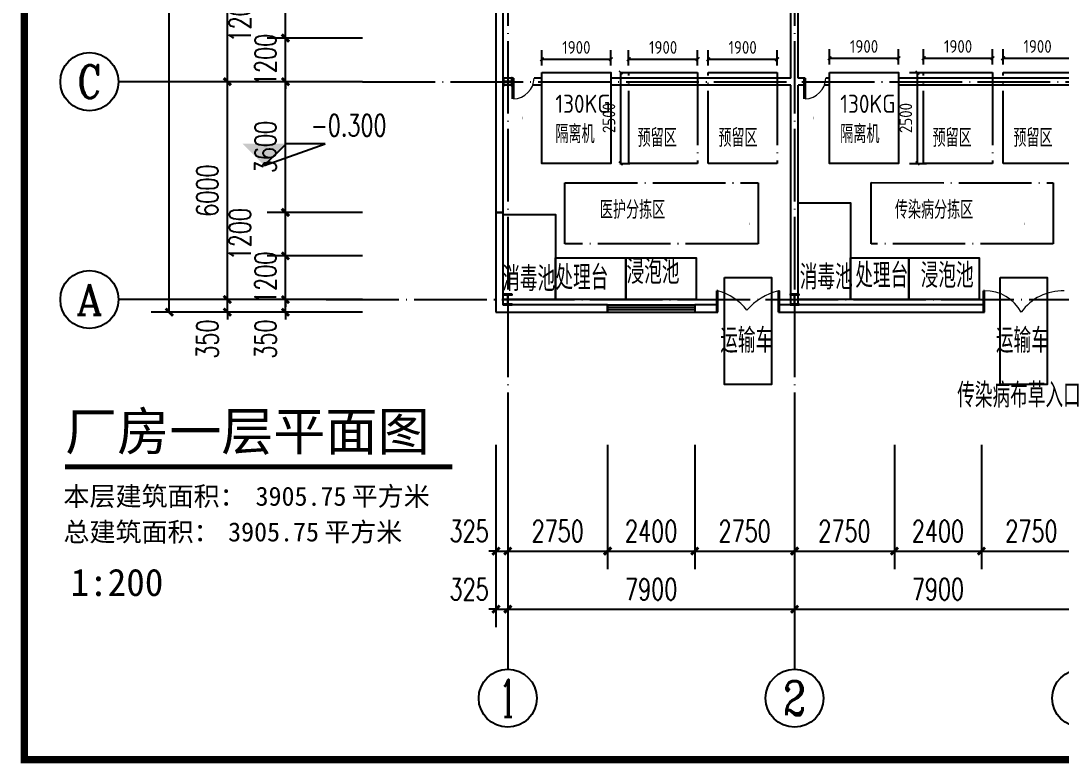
# Model space of a CAD drawing. Extents: x -2187 to 96136, y -11110 to 52208.
# Drawn here: x 111 to 28771, y -11110 to 9341 of the extents above; entities that cross this region are included whole.
import ezdxf
from ezdxf.enums import TextEntityAlignment as Align

# ---------------------------------------------------------------- set-up
doc = ezdxf.new("R2010")
doc.units = 0
doc.header["$LTSCALE"] = 1000
doc.header["$MEASUREMENT"] = 0
doc.linetypes.add('DOTE', pattern=[2.42, 2, -0.2, 0.02, -0.2])
for name, color, linetype in [('AXIS', 3, 'Continuous'), ('AXIS_TEXT', 7, 'Continuous'), ('COLUMN', 4, 'Continuous'), ('DIM_ELEV', 3, 'Continuous'), ('DIM_SYMB', 3, 'Continuous'), ('DOTE', 14, 'DOTE'), ('PUB_TEXT', 7, 'Continuous'), ('WALL', 4, 'Continuous')]:
    doc.layers.add(name, color=color, linetype=linetype)
doc.styles.add('_TCH_AXIS', font='COMPLEX', dxfattribs={"bigfont": 'GBCBIG'})
doc.styles.add('_TCH_DIM', font='SIMPLEX', dxfattribs={"bigfont": 'GBCBIG'})
doc.styles.add('_TCH_DIM_T3', font='SIMPLEX', dxfattribs={"width": 0.705882, "bigfont": 'GBCBIG'})
doc.styles.add('COMPLEX', font='COMPLEX')
doc.styles.get("Standard").update_dxf_attribs({"font": 'gbenor.shx', "bigfont": 'gbcbig.shx'})
doc.styles.add('黑体', font='simhei.ttf')
doc.dimstyles.new('_TCH_ARCH&&200', dxfattribs={"dimtxt": 595, "dimasz": 200, "dimexe": 500, "dimexo": 600, "dimgap": 252.5, "dimtad": 1, "dimdec": 0, "dimzin": 0, "dimdsep": 46, "dimtxsty": '_TCH_DIM_T3', "dimblk": 'ARCHTICK', "dimcen": 0.09, "dimclrt": 7, "dimazin": 2, "dimtfac": 1, "dimtdec": 0, "dimtix": 1, "dimtmove": 2, "dimatfit": 3, "dimfxl": 0, "dimtolj": 1, "dimtzin": 0, "dimarcsym": 0})
doc.dimstyles.get("Standard").update_dxf_attribs({"dimscale": 100, "dimtxt": 3.5, "dimasz": 1, "dimexe": 2.5, "dimexo": 3, "dimgap": 1.5, "dimtad": 1, "dimdec": 0, "dimzin": 0, "dimdsep": 46, "dimtxsty": 'Standard', "dimblk": 'ARCHTICK', "dimcen": 0.09, "dimadec": 0, "dimazin": 0, "dimtfac": 1, "dimtdec": 0, "dimtix": 1, "dimtmove": 2, "dimatfit": 3, "dimfxl": 0, "dimtolj": 1, "dimtzin": 0, "dimarcsym": 0})

# ---------------------------------------------------------------- blocks, each defined once
blk = doc.blocks.new('_ArchTick')
at = {"color": 0, "linetype": 'ByBlock', "const_width": 0.4}
blk.add_lwpolyline([(-0.5, -0.5), (0.5, 0.5)], dxfattribs=at)
blk = doc.blocks.new('*D276')
at = {"layer": 'AXIS', "color": 0, "lineweight": -2}
for p, q in [((7401, 1663), (7401, 1863)), ((9526, 1663), (6901, 1663)), ((7401, 1313), (7401, 1663)), ((9526, 1313), (6901, 1313)), ((7401, 1313), (7401, 1113))]:
    blk.add_line(p, q, dxfattribs=at)
at = {"layer": 'Defpoints', "color": 0}
for p in [(7401, 1663), (10126, 1663), (10126, 1313)]:
    blk.add_point(p, dxfattribs=at)
at = {"layer": 'AXIS', "color": 0, "lineweight": -2, "xscale": 200, "yscale": 200, "zscale": 200}
for p, rotation in [((7401, 1663), 270), ((7401, 1313), 90)]:
    blk.add_blockref('_ArchTick', p, dxfattribs=dict(at, rotation=rotation))
at = {"layer": 'AXIS', "color": 7, "insert": (6851, 573), "char_height": 595, "attachment_point": 5, "rotation": 90, "style": '_TCH_DIM_T3'}
blk.add_mtext('\\A1;350', dxfattribs=at)
blk = doc.blocks.new('*D275')
at = {"layer": 'AXIS', "color": 0, "lineweight": -2}
for p, q in [((7401, 2863), (7401, 3063)), ((9526, 2863), (6901, 2863)), ((7401, 1663), (7401, 2863)), ((9526, 1663), (6901, 1663)), ((7401, 1663), (7401, 1463))]:
    blk.add_line(p, q, dxfattribs=at)
at = {"layer": 'Defpoints', "color": 0}
for p in [(7401, 2863), (10126, 2863), (10126, 1663)]:
    blk.add_point(p, dxfattribs=at)
at = {"layer": 'AXIS', "color": 0, "lineweight": -2, "xscale": 200, "yscale": 200, "zscale": 200}
for p, rotation in [((7401, 2863), 270), ((7401, 1663), 90)]:
    blk.add_blockref('_ArchTick', p, dxfattribs=dict(at, rotation=rotation))
at = {"layer": 'AXIS', "color": 7, "insert": (6851, 2263), "char_height": 595, "attachment_point": 5, "rotation": 90, "style": '_TCH_DIM_T3'}
blk.add_mtext('\\A1;1200', dxfattribs=at)
blk = doc.blocks.new('*D274')
at = {"layer": 'AXIS', "color": 0, "lineweight": -2}
for p, q in [((9526, 4063), (6901, 4063)), ((7401, 2863), (7401, 4063)), ((9526, 2863), (6901, 2863))]:
    blk.add_line(p, q, dxfattribs=at)
at = {"layer": 'Defpoints', "color": 0}
for p in [(7401, 4063), (10126, 4063), (10126, 2863)]:
    blk.add_point(p, dxfattribs=at)
at = {"layer": 'AXIS', "color": 0, "lineweight": -2, "xscale": 200, "yscale": 200, "zscale": 200}
for p, rotation in [((7401, 4063), 90), ((7401, 2863), 270)]:
    blk.add_blockref('_ArchTick', p, dxfattribs=dict(at, rotation=rotation))
at = {"layer": 'AXIS', "color": 7, "insert": (6151, 3463), "char_height": 595, "attachment_point": 5, "rotation": 90, "style": '_TCH_DIM_T3'}
blk.add_mtext('\\A1;1200', dxfattribs=at)
blk = doc.blocks.new('*D273')
at = {"layer": 'AXIS', "color": 0, "lineweight": -2}
for p, q in [((9526, 7663), (6901, 7663)), ((7401, 4063), (7401, 7663)), ((9526, 4063), (6901, 4063))]:
    blk.add_line(p, q, dxfattribs=at)
at = {"layer": 'Defpoints', "color": 0}
for p in [(7401, 7663), (10126, 7663), (10126, 4063)]:
    blk.add_point(p, dxfattribs=at)
at = {"layer": 'AXIS', "color": 0, "lineweight": -2, "xscale": 200, "yscale": 200, "zscale": 200}
for p, rotation in [((7401, 7663), 90), ((7401, 4063), 270)]:
    blk.add_blockref('_ArchTick', p, dxfattribs=dict(at, rotation=rotation))
at = {"layer": 'AXIS', "color": 7, "insert": (6851, 5863), "char_height": 595, "attachment_point": 5, "rotation": 90, "style": '_TCH_DIM_T3'}
blk.add_mtext('\\A1;3600', dxfattribs=at)
blk = doc.blocks.new('*D272')
at = {"layer": 'AXIS', "color": 0, "lineweight": -2}
for p, q in [((7401, 8863), (7401, 9063)), ((9526, 8863), (6901, 8863)), ((7401, 7663), (7401, 8863)), ((9526, 7663), (6901, 7663)), ((7401, 7663), (7401, 7463))]:
    blk.add_line(p, q, dxfattribs=at)
at = {"layer": 'Defpoints', "color": 0}
for p in [(7401, 8863), (10126, 8863), (10126, 7663)]:
    blk.add_point(p, dxfattribs=at)
at = {"layer": 'AXIS', "color": 0, "lineweight": -2, "xscale": 200, "yscale": 200, "zscale": 200}
for p, rotation in [((7401, 8863), 270), ((7401, 7663), 90)]:
    blk.add_blockref('_ArchTick', p, dxfattribs=dict(at, rotation=rotation))
at = {"layer": 'AXIS', "color": 7, "insert": (6851, 8263), "char_height": 595, "attachment_point": 5, "rotation": 90, "style": '_TCH_DIM_T3'}
blk.add_mtext('\\A1;1200', dxfattribs=at)
blk = doc.blocks.new('*D271')
at = {"layer": 'AXIS', "color": 0, "lineweight": -2}
for p, q in [((9526, 10063), (6901, 10063)), ((7401, 8863), (7401, 10063)), ((9526, 8863), (6901, 8863))]:
    blk.add_line(p, q, dxfattribs=at)
at = {"layer": 'Defpoints', "color": 0}
for p in [(7401, 10063), (10126, 10063), (10126, 8863)]:
    blk.add_point(p, dxfattribs=at)
at = {"layer": 'AXIS', "color": 0, "lineweight": -2, "xscale": 200, "yscale": 200, "zscale": 200}
for p, rotation in [((7401, 10063), 90), ((7401, 8863), 270)]:
    blk.add_blockref('_ArchTick', p, dxfattribs=dict(at, rotation=rotation))
at = {"layer": 'AXIS', "color": 7, "insert": (6151, 9463), "char_height": 595, "attachment_point": 5, "rotation": 90, "style": '_TCH_DIM_T3'}
blk.add_mtext('\\A1;1200', dxfattribs=at)
blk = doc.blocks.new('*D243')
at = {"layer": 'AXIS', "color": 0, "lineweight": -2}
for p, q in [((13201, -2337), (13201, -5767)), ((13526, -2337), (13526, -5767)), ((13201, -5267), (13001, -5267)), ((13201, -5267), (13526, -5267)), ((13526, -5267), (13726, -5267))]:
    blk.add_line(p, q, dxfattribs=at)
at = {"layer": 'Defpoints', "color": 0}
for p in [(13201, -1737), (13526, -1737), (13526, -5267)]:
    blk.add_point(p, dxfattribs=at)
at = {"layer": 'AXIS', "color": 0, "lineweight": -2, "xscale": 200, "yscale": 200, "zscale": 200}
blk.add_blockref('_ArchTick', (13201, -5267), dxfattribs=at)
at = {"layer": 'AXIS', "color": 0, "lineweight": -2, "xscale": 200, "yscale": 200, "zscale": 200, "rotation": 180}
blk.add_blockref('_ArchTick', (13526, -5267), dxfattribs=at)
at = {"layer": 'AXIS', "color": 7, "insert": (12461, -4717), "char_height": 595, "attachment_point": 5, "style": '_TCH_DIM_T3'}
blk.add_mtext('\\A1;325', dxfattribs=at)
blk = doc.blocks.new('*D242')
at = {"layer": 'AXIS', "color": 0, "lineweight": -2}
for p, q in [((13526, -2337), (13526, -5767)), ((16276, -2337), (16276, -5767)), ((13526, -5267), (16276, -5267))]:
    blk.add_line(p, q, dxfattribs=at)
at = {"layer": 'Defpoints', "color": 0}
for p in [(13526, -1737), (16276, -1737), (16276, -5267)]:
    blk.add_point(p, dxfattribs=at)
at = {"layer": 'AXIS', "color": 0, "lineweight": -2, "xscale": 200, "yscale": 200, "zscale": 200, "rotation": 180}
blk.add_blockref('_ArchTick', (13526, -5267), dxfattribs=at)
at = {"layer": 'AXIS', "color": 0, "lineweight": -2, "xscale": 200, "yscale": 200, "zscale": 200}
blk.add_blockref('_ArchTick', (16276, -5267), dxfattribs=at)
at = {"layer": 'AXIS', "color": 7, "insert": (14901, -4717), "char_height": 595, "attachment_point": 5, "style": '_TCH_DIM_T3'}
blk.add_mtext('\\A1;2750', dxfattribs=at)
blk = doc.blocks.new('*D241')
at = {"layer": 'AXIS', "color": 0, "lineweight": -2}
for p, q in [((16276, -2337), (16276, -5767)), ((18676, -2337), (18676, -5767)), ((16276, -5267), (18676, -5267))]:
    blk.add_line(p, q, dxfattribs=at)
at = {"layer": 'Defpoints', "color": 0}
for p in [(16276, -1737), (18676, -1737), (18676, -5267)]:
    blk.add_point(p, dxfattribs=at)
at = {"layer": 'AXIS', "color": 0, "lineweight": -2, "xscale": 200, "yscale": 200, "zscale": 200, "rotation": 180}
blk.add_blockref('_ArchTick', (16276, -5267), dxfattribs=at)
at = {"layer": 'AXIS', "color": 0, "lineweight": -2, "xscale": 200, "yscale": 200, "zscale": 200}
blk.add_blockref('_ArchTick', (18676, -5267), dxfattribs=at)
at = {"layer": 'AXIS', "color": 7, "insert": (17476, -4717), "char_height": 595, "attachment_point": 5, "style": '_TCH_DIM_T3'}
blk.add_mtext('\\A1;2400', dxfattribs=at)
blk = doc.blocks.new('*D240')
at = {"layer": 'AXIS', "color": 0, "lineweight": -2}
for p, q in [((18676, -2337), (18676, -5767)), ((21426, -2337), (21426, -5767)), ((18676, -5267), (21426, -5267))]:
    blk.add_line(p, q, dxfattribs=at)
at = {"layer": 'Defpoints', "color": 0}
for p in [(18676, -1737), (21426, -1737), (21426, -5267)]:
    blk.add_point(p, dxfattribs=at)
at = {"layer": 'AXIS', "color": 0, "lineweight": -2, "xscale": 200, "yscale": 200, "zscale": 200, "rotation": 180}
blk.add_blockref('_ArchTick', (18676, -5267), dxfattribs=at)
at = {"layer": 'AXIS', "color": 0, "lineweight": -2, "xscale": 200, "yscale": 200, "zscale": 200}
blk.add_blockref('_ArchTick', (21426, -5267), dxfattribs=at)
at = {"layer": 'AXIS', "color": 7, "insert": (20051, -4717), "char_height": 595, "attachment_point": 5, "style": '_TCH_DIM_T3'}
blk.add_mtext('\\A1;2750', dxfattribs=at)
blk = doc.blocks.new('*D239')
at = {"layer": 'AXIS', "color": 0, "lineweight": -2}
for p, q in [((21426, -2337), (21426, -5767)), ((24176, -2337), (24176, -5767)), ((21426, -5267), (24176, -5267))]:
    blk.add_line(p, q, dxfattribs=at)
at = {"layer": 'Defpoints', "color": 0}
for p in [(21426, -1737), (24176, -1737), (24176, -5267)]:
    blk.add_point(p, dxfattribs=at)
at = {"layer": 'AXIS', "color": 0, "lineweight": -2, "xscale": 200, "yscale": 200, "zscale": 200, "rotation": 180}
blk.add_blockref('_ArchTick', (21426, -5267), dxfattribs=at)
at = {"layer": 'AXIS', "color": 0, "lineweight": -2, "xscale": 200, "yscale": 200, "zscale": 200}
blk.add_blockref('_ArchTick', (24176, -5267), dxfattribs=at)
at = {"layer": 'AXIS', "color": 7, "insert": (22801, -4717), "char_height": 595, "attachment_point": 5, "style": '_TCH_DIM_T3'}
blk.add_mtext('\\A1;2750', dxfattribs=at)
blk = doc.blocks.new('*D238')
at = {"layer": 'AXIS', "color": 0, "lineweight": -2}
for p, q in [((24176, -2337), (24176, -5767)), ((26576, -2337), (26576, -5767)), ((24176, -5267), (26576, -5267))]:
    blk.add_line(p, q, dxfattribs=at)
at = {"layer": 'Defpoints', "color": 0}
for p in [(24176, -1737), (26576, -1737), (26576, -5267)]:
    blk.add_point(p, dxfattribs=at)
at = {"layer": 'AXIS', "color": 0, "lineweight": -2, "xscale": 200, "yscale": 200, "zscale": 200, "rotation": 180}
blk.add_blockref('_ArchTick', (24176, -5267), dxfattribs=at)
at = {"layer": 'AXIS', "color": 0, "lineweight": -2, "xscale": 200, "yscale": 200, "zscale": 200}
blk.add_blockref('_ArchTick', (26576, -5267), dxfattribs=at)
at = {"layer": 'AXIS', "color": 7, "insert": (25376, -4717), "char_height": 595, "attachment_point": 5, "style": '_TCH_DIM_T3'}
blk.add_mtext('\\A1;2400', dxfattribs=at)
blk = doc.blocks.new('*D237')
at = {"layer": 'AXIS', "color": 0, "lineweight": -2}
for p, q in [((26576, -2337), (26576, -5767)), ((29326, -2337), (29326, -5767)), ((26576, -5267), (29326, -5267))]:
    blk.add_line(p, q, dxfattribs=at)
at = {"layer": 'Defpoints', "color": 0}
for p in [(26576, -1737), (29326, -1737), (29326, -5267)]:
    blk.add_point(p, dxfattribs=at)
at = {"layer": 'AXIS', "color": 0, "lineweight": -2, "xscale": 200, "yscale": 200, "zscale": 200, "rotation": 180}
blk.add_blockref('_ArchTick', (26576, -5267), dxfattribs=at)
at = {"layer": 'AXIS', "color": 0, "lineweight": -2, "xscale": 200, "yscale": 200, "zscale": 200}
blk.add_blockref('_ArchTick', (29326, -5267), dxfattribs=at)
at = {"layer": 'AXIS', "color": 7, "insert": (27951, -4717), "char_height": 595, "attachment_point": 5, "style": '_TCH_DIM_T3'}
blk.add_mtext('\\A1;2750', dxfattribs=at)
blk = doc.blocks.new('*D253')
at = {"layer": 'AXIS', "color": 0, "lineweight": -2}
for p, q in [((5801, 1663), (5801, 1863)), ((7926, 1663), (5301, 1663)), ((5801, 1313), (5801, 1663)), ((7926, 1313), (5301, 1313)), ((5801, 1313), (5801, 1113))]:
    blk.add_line(p, q, dxfattribs=at)
at = {"layer": 'Defpoints', "color": 0}
for p in [(5801, 1663), (8526, 1663), (8526, 1313)]:
    blk.add_point(p, dxfattribs=at)
at = {"layer": 'AXIS', "color": 0, "lineweight": -2, "xscale": 200, "yscale": 200, "zscale": 200}
for p, rotation in [((5801, 1663), 270), ((5801, 1313), 90)]:
    blk.add_blockref('_ArchTick', p, dxfattribs=dict(at, rotation=rotation))
at = {"layer": 'AXIS', "color": 7, "insert": (5251, 573), "char_height": 595, "attachment_point": 5, "rotation": 90, "style": '_TCH_DIM_T3'}
blk.add_mtext('\\A1;350', dxfattribs=at)
blk = doc.blocks.new('*D252')
at = {"layer": 'AXIS', "color": 0, "lineweight": -2}
for p, q in [((7926, 7663), (5301, 7663)), ((5801, 1663), (5801, 7663)), ((7926, 1663), (5301, 1663))]:
    blk.add_line(p, q, dxfattribs=at)
at = {"layer": 'Defpoints', "color": 0}
for p in [(5801, 7663), (8526, 7663), (8526, 1663)]:
    blk.add_point(p, dxfattribs=at)
at = {"layer": 'AXIS', "color": 0, "lineweight": -2, "xscale": 200, "yscale": 200, "zscale": 200}
for p, rotation in [((5801, 7663), 90), ((5801, 1663), 270)]:
    blk.add_blockref('_ArchTick', p, dxfattribs=dict(at, rotation=rotation))
at = {"layer": 'AXIS', "color": 7, "insert": (5251, 4663), "char_height": 595, "attachment_point": 5, "rotation": 90, "style": '_TCH_DIM_T3'}
blk.add_mtext('\\A1;6000', dxfattribs=at)
blk = doc.blocks.new('*D251')
at = {"layer": 'AXIS', "color": 0, "lineweight": -2}
for p, q in [((7926, 13663), (5301, 13663)), ((5801, 7663), (5801, 13663)), ((7926, 7663), (5301, 7663))]:
    blk.add_line(p, q, dxfattribs=at)
at = {"layer": 'Defpoints', "color": 0}
for p in [(5801, 13663), (8526, 13663), (8526, 7663)]:
    blk.add_point(p, dxfattribs=at)
at = {"layer": 'AXIS', "color": 0, "lineweight": -2, "xscale": 200, "yscale": 200, "zscale": 200}
for p, rotation in [((5801, 13663), 90), ((5801, 7663), 270)]:
    blk.add_blockref('_ArchTick', p, dxfattribs=dict(at, rotation=rotation))
at = {"layer": 'AXIS', "color": 7, "insert": (5251, 10663), "char_height": 595, "attachment_point": 5, "rotation": 90, "style": '_TCH_DIM_T3'}
blk.add_mtext('\\A1;6000', dxfattribs=at)
blk = doc.blocks.new('*D244')
at = {"layer": 'AXIS', "color": 0, "lineweight": -2}
for p, q in [((7926, 38013), (3701, 38013)), ((4201, 1313), (4201, 38013)), ((7926, 1313), (3701, 1313))]:
    blk.add_line(p, q, dxfattribs=at)
at = {"layer": 'Defpoints', "color": 0}
for p in [(4201, 38013), (8526, 38013), (8526, 1313)]:
    blk.add_point(p, dxfattribs=at)
at = {"layer": 'AXIS', "color": 0, "lineweight": -2, "xscale": 200, "yscale": 200, "zscale": 200}
for p, rotation in [((4201, 38013), 90), ((4201, 1313), 270)]:
    blk.add_blockref('_ArchTick', p, dxfattribs=dict(at, rotation=rotation))
at = {"layer": 'AXIS', "color": 7, "insert": (3651, 19663), "char_height": 595, "attachment_point": 5, "rotation": 90, "style": '_TCH_DIM_T3'}
blk.add_mtext('\\A1;36700', dxfattribs=at)
blk = doc.blocks.new('*D211')
at = {"layer": 'AXIS', "color": 0, "lineweight": -2}
for p, q in [((13201, -3937), (13201, -7367)), ((13526, -3937), (13526, -7367)), ((13201, -6867), (13001, -6867)), ((13201, -6867), (13526, -6867)), ((13526, -6867), (13726, -6867))]:
    blk.add_line(p, q, dxfattribs=at)
at = {"layer": 'Defpoints', "color": 0}
for p in [(13201, -3337), (13526, -3337), (13526, -6867)]:
    blk.add_point(p, dxfattribs=at)
at = {"layer": 'AXIS', "color": 0, "lineweight": -2, "xscale": 200, "yscale": 200, "zscale": 200}
blk.add_blockref('_ArchTick', (13201, -6867), dxfattribs=at)
at = {"layer": 'AXIS', "color": 0, "lineweight": -2, "xscale": 200, "yscale": 200, "zscale": 200, "rotation": 180}
blk.add_blockref('_ArchTick', (13526, -6867), dxfattribs=at)
at = {"layer": 'AXIS', "color": 7, "insert": (12461, -6317), "char_height": 595, "attachment_point": 5, "style": '_TCH_DIM_T3'}
blk.add_mtext('\\A1;325', dxfattribs=at)
blk = doc.blocks.new('*D210')
at = {"layer": 'AXIS', "color": 0, "lineweight": -2}
for p, q in [((13526, -3937), (13526, -7367)), ((21426, -3937), (21426, -7367)), ((13526, -6867), (21426, -6867))]:
    blk.add_line(p, q, dxfattribs=at)
at = {"layer": 'Defpoints', "color": 0}
for p in [(13526, -3337), (21426, -3337), (21426, -6867)]:
    blk.add_point(p, dxfattribs=at)
at = {"layer": 'AXIS', "color": 0, "lineweight": -2, "xscale": 200, "yscale": 200, "zscale": 200, "rotation": 180}
blk.add_blockref('_ArchTick', (13526, -6867), dxfattribs=at)
at = {"layer": 'AXIS', "color": 0, "lineweight": -2, "xscale": 200, "yscale": 200, "zscale": 200}
blk.add_blockref('_ArchTick', (21426, -6867), dxfattribs=at)
at = {"layer": 'AXIS', "color": 7, "insert": (17476, -6317), "char_height": 595, "attachment_point": 5, "style": '_TCH_DIM_T3'}
blk.add_mtext('\\A1;7900', dxfattribs=at)
blk = doc.blocks.new('*D209')
at = {"layer": 'AXIS', "color": 0, "lineweight": -2}
for p, q in [((21426, -3937), (21426, -7367)), ((29326, -3937), (29326, -7367)), ((21426, -6867), (29326, -6867))]:
    blk.add_line(p, q, dxfattribs=at)
at = {"layer": 'Defpoints', "color": 0}
for p in [(21426, -3337), (29326, -3337), (29326, -6867)]:
    blk.add_point(p, dxfattribs=at)
at = {"layer": 'AXIS', "color": 0, "lineweight": -2, "xscale": 200, "yscale": 200, "zscale": 200, "rotation": 180}
blk.add_blockref('_ArchTick', (21426, -6867), dxfattribs=at)
at = {"layer": 'AXIS', "color": 0, "lineweight": -2, "xscale": 200, "yscale": 200, "zscale": 200}
blk.add_blockref('_ArchTick', (29326, -6867), dxfattribs=at)
at = {"layer": 'AXIS', "color": 7, "insert": (25376, -6317), "char_height": 595, "attachment_point": 5, "style": '_TCH_DIM_T3'}
blk.add_mtext('\\A1;7900', dxfattribs=at)
blk = doc.blocks.new('_AXISO')
blk.add_circle((0, 0), 0.5)
at = {"layer": 'AXIS_TEXT', "style": 'COMPLEX', "width": 1.041667}
blk.add_attdef('A', text='', height=0.56, dxfattribs=at).set_placement((-0.25, -0.28), (0.25, -0.28), align=Align.FIT)
blk = doc.blocks.new('*D83')
at = {"color": 0, "lineweight": -2}
for p, q in [((14466, 8107), (14466, 8533)), ((16366, 8107), (16366, 8533)), ((14466, 8283), (16366, 8283))]:
    blk.add_line(p, q, dxfattribs=at)
at = {"layer": 'Defpoints', "color": 0}
for p in [(16366, 8283), (14466, 7807), (16366, 7807)]:
    blk.add_point(p, dxfattribs=at)
at = {"color": 0, "lineweight": -2, "xscale": 100, "yscale": 100, "zscale": 100, "rotation": 180}
blk.add_blockref('_ArchTick', (14466, 8283), dxfattribs=at)
at = {"color": 0, "lineweight": -2, "xscale": 100, "yscale": 100, "zscale": 100}
blk.add_blockref('_ArchTick', (16366, 8283), dxfattribs=at)
at = {"color": 0, "insert": (15416, 8608), "char_height": 350, "attachment_point": 5}
blk.add_mtext('\\A1;1900', dxfattribs=at)
blk = doc.blocks.new('*D84')
at = {"color": 0, "lineweight": -2}
for p, q in [((16613, 7913), (16887, 7913)), ((16637, 5413), (16637, 7913)), ((16613, 5413), (16887, 5413))]:
    blk.add_line(p, q, dxfattribs=at)
at = {"layer": 'Defpoints', "color": 0}
for p in [(16313, 7913), (16637, 7913), (16313, 5413)]:
    blk.add_point(p, dxfattribs=at)
at = {"color": 0, "lineweight": -2, "xscale": 100, "yscale": 100, "zscale": 100}
for p, rotation in [((16637, 7913), 90), ((16637, 5413), 270)]:
    blk.add_blockref('_ArchTick', p, dxfattribs=dict(at, rotation=rotation))
at = {"color": 0, "insert": (16312, 6663), "char_height": 350, "attachment_point": 5, "rotation": 90}
blk.add_mtext('\\A1;2500', dxfattribs=at)
blk = doc.blocks.new('*D85')
at = {"color": 0, "lineweight": -2}
for p, q in [((16856, 8107), (16856, 8533)), ((18756, 8107), (18756, 8533)), ((16856, 8283), (18756, 8283))]:
    blk.add_line(p, q, dxfattribs=at)
at = {"layer": 'Defpoints', "color": 0}
for p in [(18756, 8283), (16856, 7807), (18756, 7807)]:
    blk.add_point(p, dxfattribs=at)
at = {"color": 0, "lineweight": -2, "xscale": 100, "yscale": 100, "zscale": 100, "rotation": 180}
blk.add_blockref('_ArchTick', (16856, 8283), dxfattribs=at)
at = {"color": 0, "lineweight": -2, "xscale": 100, "yscale": 100, "zscale": 100}
blk.add_blockref('_ArchTick', (18756, 8283), dxfattribs=at)
at = {"color": 0, "insert": (17806, 8608), "char_height": 350, "attachment_point": 5}
blk.add_mtext('\\A1;1900', dxfattribs=at)
blk = doc.blocks.new('*D86')
at = {"color": 0, "lineweight": -2}
for p, q in [((19047, 8107), (19047, 8533)), ((20946, 8107), (20946, 8533)), ((19047, 8283), (20946, 8283))]:
    blk.add_line(p, q, dxfattribs=at)
at = {"layer": 'Defpoints', "color": 0}
for p in [(20946, 8283), (19047, 7807), (20946, 7807)]:
    blk.add_point(p, dxfattribs=at)
at = {"color": 0, "lineweight": -2, "xscale": 100, "yscale": 100, "zscale": 100, "rotation": 180}
blk.add_blockref('_ArchTick', (19047, 8283), dxfattribs=at)
at = {"color": 0, "lineweight": -2, "xscale": 100, "yscale": 100, "zscale": 100}
blk.add_blockref('_ArchTick', (20946, 8283), dxfattribs=at)
at = {"color": 0, "insert": (19996, 8608), "char_height": 350, "attachment_point": 5}
blk.add_mtext('\\A1;1900', dxfattribs=at)
blk = doc.blocks.new('*D87')
at = {"color": 0, "lineweight": -2}
for p, q in [((22391, 8134), (22391, 8560)), ((24291, 8134), (24291, 8560)), ((22391, 8310), (24291, 8310))]:
    blk.add_line(p, q, dxfattribs=at)
at = {"layer": 'Defpoints', "color": 0}
for p in [(24291, 8310), (22391, 7834), (24291, 7834)]:
    blk.add_point(p, dxfattribs=at)
at = {"color": 0, "lineweight": -2, "xscale": 100, "yscale": 100, "zscale": 100, "rotation": 180}
blk.add_blockref('_ArchTick', (22391, 8310), dxfattribs=at)
at = {"color": 0, "lineweight": -2, "xscale": 100, "yscale": 100, "zscale": 100}
blk.add_blockref('_ArchTick', (24291, 8310), dxfattribs=at)
at = {"color": 0, "insert": (23341, 8635), "char_height": 350, "attachment_point": 5}
blk.add_mtext('\\A1;1900', dxfattribs=at)
blk = doc.blocks.new('*D88')
at = {"color": 0, "lineweight": -2}
for p, q in [((24591, 7913), (25065, 7913)), ((24815, 5413), (24815, 7913)), ((24591, 5413), (25065, 5413))]:
    blk.add_line(p, q, dxfattribs=at)
at = {"layer": 'Defpoints', "color": 0}
for p in [(24291, 7913), (24815, 7913), (24291, 5413)]:
    blk.add_point(p, dxfattribs=at)
at = {"color": 0, "lineweight": -2, "xscale": 100, "yscale": 100, "zscale": 100}
for p, rotation in [((24815, 7913), 90), ((24815, 5413), 270)]:
    blk.add_blockref('_ArchTick', p, dxfattribs=dict(at, rotation=rotation))
at = {"color": 0, "insert": (24490, 6663), "char_height": 350, "attachment_point": 5, "rotation": 90}
blk.add_mtext('\\A1;2500', dxfattribs=at)
blk = doc.blocks.new('*D89')
at = {"color": 0, "lineweight": -2}
for p, q in [((24981, 8134), (24981, 8560)), ((26881, 8134), (26881, 8560)), ((24981, 8310), (26881, 8310))]:
    blk.add_line(p, q, dxfattribs=at)
at = {"layer": 'Defpoints', "color": 0}
for p in [(26881, 8310), (24981, 7834), (26881, 7834)]:
    blk.add_point(p, dxfattribs=at)
at = {"color": 0, "lineweight": -2, "xscale": 100, "yscale": 100, "zscale": 100, "rotation": 180}
blk.add_blockref('_ArchTick', (24981, 8310), dxfattribs=at)
at = {"color": 0, "lineweight": -2, "xscale": 100, "yscale": 100, "zscale": 100}
blk.add_blockref('_ArchTick', (26881, 8310), dxfattribs=at)
at = {"color": 0, "insert": (25931, 8635), "char_height": 350, "attachment_point": 5}
blk.add_mtext('\\A1;1900', dxfattribs=at)
blk = doc.blocks.new('*D90')
at = {"color": 0, "lineweight": -2}
for p, q in [((27172, 8134), (27172, 8560)), ((29071, 8134), (29071, 8560)), ((27172, 8310), (29071, 8310))]:
    blk.add_line(p, q, dxfattribs=at)
at = {"layer": 'Defpoints', "color": 0}
for p in [(29071, 8310), (27172, 7834), (29071, 7834)]:
    blk.add_point(p, dxfattribs=at)
at = {"color": 0, "lineweight": -2, "xscale": 100, "yscale": 100, "zscale": 100, "rotation": 180}
blk.add_blockref('_ArchTick', (27172, 8310), dxfattribs=at)
at = {"color": 0, "lineweight": -2, "xscale": 100, "yscale": 100, "zscale": 100}
blk.add_blockref('_ArchTick', (29071, 8310), dxfattribs=at)
at = {"color": 0, "insert": (28121, 8635), "char_height": 350, "attachment_point": 5}
blk.add_mtext('\\A1;1900', dxfattribs=at)

msp = doc.modelspace()

# ---------------------------------------------------------------- hatches: boundary and pattern name
at = {"layer": 'DIM_ELEV'}
msp.add_hatch(color=256, dxfattribs=at).paths.add_polyline_path([(6819.036, 5353.249), (6219.036, 5953.249), (7419.036, 5953.249)])

# ---------------------------------------------------------------- linework, layer by layer
for p, q in [((13400.665, 7563.27), (13400.665, 7763.27)), ((13650.665, 7773.27), (13650.665, 7188.27)), ((13680.665, 7763.27), (13680.665, 7188.27)), ((21685.133, 7763.27), (21685.133, 7188.27)), ((21715.133, 7763.27), (21715.133, 7188.27)), ((13300.665, 4059.516), (13300.665, 4089.516)), ((13300.665, 4063.27), (13300.665, 4033.27)), ((19283.937, 1313.27), (19283.937, 1898.27)), ((19313.937, 1898.27), (19283.937, 1898.27)), ((19313.937, 1313.27), (19313.937, 1898.27)), ((20981.707, 1313.27), (20981.707, 1898.27)), ((20981.707, 1898.27), (21011.707, 1898.27)), ((21011.707, 1313.27), (21011.707, 1898.27)), ((26633.064, 1313.27), (26633.064, 1898.27)), ((26663.064, 1898.27), (26633.064, 1898.27)), ((26663.064, 1313.27), (26663.064, 1898.27)), ((16275.665, 1513.27), (18675.665, 1513.27)), ((16275.665, 1513.27), (16275.665, 1313.27)), ((18675.665, 1446.603), (16275.665, 1446.603)), ((18675.665, 1513.27), (18675.665, 1313.27)), ((26633.064, 1513.27), (26633.064, 1313.27)), ((18675.665, 1379.937), (16275.665, 1379.937)), ((16275.665, 1313.27), (18675.665, 1313.27)), ((26633.064, 1313.27), (26663.064, 1313.27))]:
    msp.add_line(p, q)
at = {"const_width": 200}
msp.add_lwpolyline([(95975.025, -11009.582), (95975.025, -11009.582), (210.843, -11009.582), (210.843, 50068.59), (95974.931, 50068.59), (95974.931, -11009.582)], dxfattribs=at)
for points in [[(14466.385, 7913.401), (16365.885, 7913.401), (16365.885, 5413.401), (14466.385, 5413.401)], [(22391.385, 7913.401), (24290.885, 7913.401), (24290.885, 5413.401), (22391.385, 5413.401)], [(21525.665, 4325.961), (22963.165, 4325.961), (22963.165, 1663.27), (21525.665, 1663.27)], [(13400.665, 4009.516), (14838.165, 4009.516), (14838.165, 1663.27), (13400.665, 1663.27)], [(14843.384, 2813.27), (16775.665, 2813.27), (16775.665, 1663.27), (14843.384, 1663.27)], [(16780.885, 2813.27), (18713.165, 2813.27), (18713.165, 1663.27), (16780.885, 1663.27)], [(22963.165, 2813.27), (24570.674, 2813.27), (24570.674, 1663.27), (22963.165, 1663.27)], [(24578.376, 2813.27), (26508.174, 2813.27), (26508.174, 1663.27), (24578.376, 1663.27)], [(19500.716, 2266.331), (20789.271, 2266.331), (20789.271, -680.765), (19500.716, -680.765)], [(27094.517, 2266.331), (28383.072, 2266.331), (28383.072, -680.765), (27094.517, -680.765)]]:
    msp.add_lwpolyline(points, close=True)
at = {"lineweight": 13}
for centre, radius, start, end in [((13665.665, 7773.27), 585, 271.4692836, 359.0205373), ((21700.133, 7773.27), 585, 271.4692836, 359.0205373), ((18944.06, 474.988), 1470.371, 37.371127, 75.4305297), ((21366.709, 290.375), 1653.159, 103.4672015, 139.3424809), ((26695.576, 796.694), 1101.863, 27.957744, 91.6908499), ((28806.467, 501.106), 1397.782, 88.0485484, 144.4764625)]:
    msp.add_arc(centre, radius, start, end, dxfattribs=at)
at = {"layer": 'AXIS'}
for p, q in [((8525.665, 7663.27), (2800.787, 7663.27)), ((8525.665, 1663.27), (2800.787, 1663.27)), ((13525.665, -3336.73), (13525.665, -8519.661)), ((21425.665, -3336.73), (21425.665, -8519.661))]:
    msp.add_line(p, q, dxfattribs=at)
at = {"layer": 'COLUMN'}
for points in [[(13650.665, 7553.27), (13650.665, 7773.27), (13630.665, 7773.27), (13630.665, 7673.27), (13420.665, 7673.27), (13420.665, 7773.27), (13400.665, 7773.27), (13400.665, 7553.27), (13420.665, 7553.27), (13420.665, 7653.27), (13630.665, 7653.27), (13630.665, 7553.27)], [(13650.665, 1813.27), (13400.665, 1813.27), (13400.665, 1793.27), (13515.665, 1793.27), (13515.665, 1533.27), (13400.665, 1533.27), (13400.665, 1513.27), (13650.665, 1513.27), (13650.665, 1533.27), (13535.665, 1533.27), (13535.665, 1793.27), (13650.665, 1793.27)], [(21550.665, 1813.27), (21300.665, 1813.27), (21300.665, 1793.27), (21415.665, 1793.27), (21415.665, 1533.27), (21300.665, 1533.27), (21300.665, 1513.27), (21550.665, 1513.27), (21550.665, 1533.27), (21435.665, 1533.27), (21435.665, 1793.27), (21550.665, 1793.27)]]:
    msp.add_lwpolyline(points, close=True, dxfattribs=at)
at = {"layer": 'DIM_ELEV'}
for p, q in [((6819.036, 5353.249), (8494.158, 5953.249)), ((6819.036, 5353.249), (7419.036, 5953.249)), ((8494.158, 5953.249), (7419.036, 5953.249))]:
    msp.add_line(p, q, dxfattribs=at)
at = {"layer": 'DIM_SYMB'}
for points in [[(13919.347, 8102.219, 0, 0, 0), (13920.3, 7314.54, 160, 0, 0), (13926.767, 6666.581, 0, 0, 0)], [(21953.815, 8102.219, 0, 0, 0), (21954.768, 7314.54, 160, 0, 0), (21961.235, 6666.581, 0, 0, 0)], [(20172.602, 2351.031, 0, 0, 0), (20173.556, 3096.324, 160, 0, 0), (20180.023, 3744.284, 0, 0, 0)], [(27766.403, 2351.031, 0, 0, 0), (27767.356, 3096.324, 160, 0, 0), (27773.824, 3744.284, 0, 0, 0)]]:
    msp.add_lwpolyline(points, format="xyseb", dxfattribs=at)
at = {"layer": 'DIM_SYMB', "const_width": 140}
msp.add_lwpolyline([(1331.342, -2943.486), (12002.059, -2943.486)], dxfattribs=at)
at = {"layer": 'DOTE'}
for p, q in [((13525.665, 42663.27), (13525.665, -3336.73)), ((21425.665, 42663.27), (21425.665, -3336.73)), ((9525.665, 7663.27), (92525.665, 7663.27)), ((8525.665, 1663.27), (96135.668, 1663.27))]:
    msp.add_line(p, q, dxfattribs=at)
for points in [[(16856.443, 7913.401), (18755.943, 7913.401), (18755.943, 5413.401), (16856.443, 5413.401)], [(19046.501, 7913.401), (20946.001, 7913.401), (20946.001, 5413.401), (19046.501, 5413.401)], [(24981.443, 7913.401), (26880.943, 7913.401), (26880.943, 5413.401), (24981.443, 5413.401)], [(27171.501, 7913.401), (29071.001, 7913.401), (29071.001, 5413.401), (27171.501, 5413.401)], [(15101.057, 4880.994), (20425.413, 4880.994), (20425.413, 3198.36), (15101.057, 3198.36)], [(23534.21, 4882.486), (28550.413, 4880.994), (28550.413, 3198.36), (23534.21, 3199.852)]]:
    msp.add_lwpolyline(points, close=True, dxfattribs=at)
at = {"layer": 'WALL'}
for p, q in [((21325.665, 7763.27), (21325.665, 28093.27)), ((21525.665, 7763.27), (21525.665, 28093.27)), ((13200.665, 10063.114), (13200.665, 4063.27)), ((13400.665, 4063.27), (13400.665, 10063.114)), ((13680.665, 7763.27), (13400.665, 7763.27)), ((14466.385, 7763.27), (14250.58, 7763.27)), ((21325.665, 7763.27), (16365.885, 7763.27)), ((21715.133, 7763.27), (21525.665, 7763.27)), ((22391.385, 7763.27), (22285.048, 7763.27)), ((29225.665, 7763.27), (24290.885, 7763.27)), ((13680.665, 7563.27), (13400.665, 7563.27)), ((14466.385, 7563.27), (14211.673, 7563.27)), ((21325.665, 7563.27), (16365.885, 7563.27)), ((21325.665, 1513.27), (21325.665, 7563.27)), ((21525.665, 1513.27), (21525.665, 7563.27)), ((21685.133, 7563.27), (21525.665, 7563.27)), ((22391.385, 7563.27), (22246.141, 7563.27)), ((29225.665, 7563.27), (24290.885, 7563.27)), ((13200.665, 4063.27), (13400.665, 4063.27)), ((13400.665, 4059.516), (13200.665, 4059.516)), ((13200.665, 4059.516), (13200.665, 1313.27)), ((13400.665, 1513.27), (13400.665, 4059.516)), ((16275.665, 1513.27), (13400.665, 1513.27)), ((16275.665, 1313.27), (16275.665, 1513.27)), ((18675.665, 1513.27), (18675.665, 1313.27)), ((19283.937, 1513.27), (18675.665, 1513.27)), ((26633.064, 1513.27), (21011.707, 1513.27)), ((26633.064, 1313.27), (26633.064, 1513.27)), ((13200.665, 1313.27), (16275.665, 1313.27)), ((18675.665, 1313.27), (19313.937, 1313.27)), ((20981.707, 1313.27), (26633.064, 1313.27))]:
    msp.add_line(p, q, dxfattribs=at)

# ---------------------------------------------------------------- block references
at = {"layer": 'AXIS'}
ref = msp.add_blockref('_AXISO', (2000.787, 7663.27), dxfattribs=dict(at, xscale=1600, yscale=1600, zscale=1600))
ref.add_attrib('A', 'C', dxfattribs={"layer": 'AXIS_TEXT', "height": 911.381, "style": '_TCH_AXIS'}).set_placement((1675.294, 7207.579), (2326.28, 7207.579), align=Align.FIT)
ref = msp.add_blockref('_AXISO', (2000.787, 1663.27), dxfattribs=dict(at, xscale=1600, yscale=1600, zscale=1600))
ref.add_attrib('A', 'A', dxfattribs={"layer": 'AXIS_TEXT', "height": 850.367, "style": '_TCH_AXIS'}).set_placement((1636.344, 1238.086), (2365.23, 1238.086), align=Align.FIT)
ref = msp.add_blockref('_AXISO', (13525.665, -9319.661), dxfattribs=dict(at, xscale=1600, yscale=1600, zscale=1600))
ref.add_attrib('A', '1', dxfattribs={"layer": 'AXIS_TEXT', "height": 1029.442, "style": '_TCH_AXIS'}).set_placement((13305.07, -9834.382), (13746.26, -9834.382), align=Align.FIT)
ref = msp.add_blockref('_AXISO', (21425.665, -9319.661), dxfattribs=dict(at, xscale=1600, yscale=1600, zscale=1600))
ref.add_attrib('A', '2', dxfattribs={"layer": 'AXIS_TEXT', "height": 931.896, "style": '_TCH_AXIS'}).set_placement((21115.033, -9785.609), (21736.297, -9785.609), align=Align.FIT)
ref = msp.add_blockref('_AXISO', (29325.665, -9319.661), dxfattribs=dict(at, xscale=1600, yscale=1600, zscale=1600))
ref.add_attrib('A', '3', dxfattribs={"layer": 'AXIS_TEXT', "height": 931.896, "style": '_TCH_AXIS'}).set_placement((29015.033, -9785.609), (29636.297, -9785.609), align=Align.FIT)

# ---------------------------------------------------------------- texts
for s, p in [('预留区', (17102.107, 5866.771)), ('预留区', (19328.444, 5866.771)), ('预留区', (25227.107, 5866.771)), ('预留区', (27453.444, 5866.771)), ('医护分拣区', (16064.777, 3884.689)), ('传染病分拣区', (24189.777, 3884.689))]:
    msp.add_text(s, height=500).set_placement(p)
at = {"char_height": 500, "width": 1607.68975, "attachment_point": 1}
for insert in [(14837.067, 7304.42), (22685.307, 7304.42)]:
    msp.add_mtext('130KG隔离机', dxfattribs=dict(at, insert=insert))
at = {"layer": 'PUB_TEXT', "style": '_TCH_DIM', "width": 0.705882}
msp.add_text('-0.300', height=595, dxfattribs=at).set_placement((8099.158, 6163.249))
at = {"layer": 'PUB_TEXT'}
for s, p in [('消毒池', (13372.483, 1893.324)), ('处理台', (14839.273, 1929.46)), ('浸泡池', (16797.42, 2092.374)), ('消毒池', (21569.779, 1939.769)), ('处理台', (23099.602, 1985.435)), ('浸泡池', (24901.236, 1986.085)), ('运输车', (19378.16, 195.11)), ('运输车', (26971.961, 195.11)), ('传染病布草入口', (25906.88, -1312.598))]:
    msp.add_text(s, height=675.1773, dxfattribs=at).set_placement(p)
at = {"layer": 'PUB_TEXT', "style": '黑体'}
for s, height, p in [('厂房一层平面图', 1051.4768, (1331.342, -2492.178)), ('本层建筑面积：', 525.7384, (1285.64, -4018.067)), ('平方米', 525.7384, (9224.881, -4018.067)), ('3905.75', 525.7384, (6578.467, -4018.067)), ('总建筑面积：', 525.7384, (1285.64, -5000.637)), ('3905.75', 525.7384, (5822.349, -5000.637)), ('平方米', 525.7384, (8468.763, -5000.637)), ('1:200', 751.0549, (1483.286, -6503.263))]:
    msp.add_text(s, height=height, dxfattribs=at).set_placement(p)

# ---------------------------------------------------------------- dimensions: what is measured, and where the dimension line sits
for base, p1, p2, picture, middle in [((16365.884934281, 8282.84514996), (14466.384934281, 7806.883337932), (16365.884934281, 7806.883337932), '*D83', (15416.134934281, 8607.84514996)), ((18755.942848939, 8282.84514996), (16856.442848939, 7806.883337932), (18755.942848939, 7806.883337932), '*D85', (17806.192848939, 8607.84514996)), ((20946.000763596, 8282.84514996), (19046.500763596, 7806.883337932), (20946.000763596, 7806.883337932), '*D86', (19996.250763596, 8607.84514996)), ((24290.884934281, 8309.602441716), (22391.384934281, 7833.640629688), (24290.884934281, 7833.640629688), '*D87', (23341.134934281, 8634.602441716)), ((26880.942848939, 8309.602441716), (24981.442848939, 7833.640629688), (26880.942848939, 7833.640629688), '*D89', (25931.192848939, 8634.602441716)), ((29071.000763596, 8309.602441716), (27171.500763596, 7833.640629688), (29071.000763596, 7833.640629688), '*D90', (28121.250763596, 8634.602441716))]:
    dim = msp.add_linear_dim(base=base, p1=p1, p2=p2, dimstyle='Standard', override={"dimarcsym": 1})
    dim.commit()
    dim.dimension.update_dxf_attribs({"geometry": picture, "text_midpoint": middle})
for base, p1, p2, picture, middle in [((16637.159, 7913.401), (16312.584, 5413.401), (16312.584, 7913.401), '*D84', (16312.159, 6663.401)), ((24815.46, 7913.401), (24290.885, 5413.401), (24290.885, 7913.401), '*D88', (24490.46, 6663.401))]:
    dim = msp.add_linear_dim(base=base, p1=p1, p2=p2, angle=90, dimstyle='Standard', override={"dimarcsym": 1})
    dim.commit()
    dim.dimension.update_dxf_attribs({"geometry": picture, "text_midpoint": middle})
at = {"layer": 'AXIS'}
for p1, p2, distance, picture, middle in [((8525.665, 1313.27), (8525.665, 38013.27), 4324.878, '*D244', (3650.787, 19663.27)), ((8525.665, 7663.27), (8525.665, 13663.27), 2724.878, '*D251', (5250.787, 10663.27)), ((10125.665, 7663.27), (10125.665, 8863.27), 2724.878, '*D272', (6850.787, 8263.27)), ((8525.665, 1663.27), (8525.665, 7663.27), 2724.878, '*D252', (5250.787, 4663.27)), ((10125.665, 4063.27), (10125.665, 7663.27), 2724.878, '*D273', (6850.787, 5863.27)), ((10125.665, 1663.27), (10125.665, 2863.27), 2724.878, '*D275', (6850.787, 2263.27)), ((13525.665, -1736.73), (16275.665, -1736.73), -3530.225, '*D242', (14900.665, -4716.955)), ((16275.665, -1736.73), (18675.665, -1736.73), -3530.225, '*D241', (17475.665, -4716.955)), ((18675.665, -1736.73), (21425.665, -1736.73), -3530.225, '*D240', (20050.665, -4716.955)), ((21425.665, -1736.73), (24175.665, -1736.73), -3530.225, '*D239', (22800.665, -4716.955)), ((24175.665, -1736.73), (26575.665, -1736.73), -3530.225, '*D238', (25375.665, -4716.955)), ((26575.665, -1736.73), (29325.665, -1736.73), -3530.225, '*D237', (27950.665, -4716.955)), ((13525.665, -3336.73), (21425.665, -3336.73), -3530.225, '*D210', (17475.665, -6316.955)), ((21425.665, -3336.73), (29325.665, -3336.73), -3530.225, '*D209', (25375.665, -6316.955))]:
    dim = msp.add_aligned_dim(p1=p1, p2=p2, distance=distance, dimstyle='_TCH_ARCH&&200', dxfattribs=at)
    dim.commit()
    dim.dimension.update_dxf_attribs({"geometry": picture, "text_midpoint": middle})
for base, p1, p2, angle, picture, middle in [((7400.787, 10063.27), (10125.665, 8863.27), (10125.665, 10063.27), 90, '*D271', (6150.787, 9463.27)), ((7400.787, 4063.27), (10125.665, 2863.27), (10125.665, 4063.27), 90, '*D274', (6150.787, 3463.27)), ((5800.787, 1663.27), (8525.665, 1313.27), (8525.665, 1663.27), 90, '*D253', (5250.787, 573.27)), ((7400.787, 1663.27), (10125.665, 1313.27), (10125.665, 1663.27), 90, '*D276', (6850.787, 573.27)), ((13525.665, -5266.955), (13200.665, -1736.73), (13525.665, -1736.73), 0, '*D243', (12460.665, -4716.955)), ((13525.665, -6866.955), (13200.665, -3336.73), (13525.665, -3336.73), 0, '*D211', (12460.665, -6316.955))]:
    dim = msp.add_linear_dim(base=base, p1=p1, p2=p2, angle=angle, dimstyle='_TCH_ARCH&&200', dxfattribs=at)
    dim.commit()
    dim.dimension.update_dxf_attribs({"geometry": picture, "text_midpoint": middle, "dimtype": 161})

doc.saveas('drawing.dxf')
